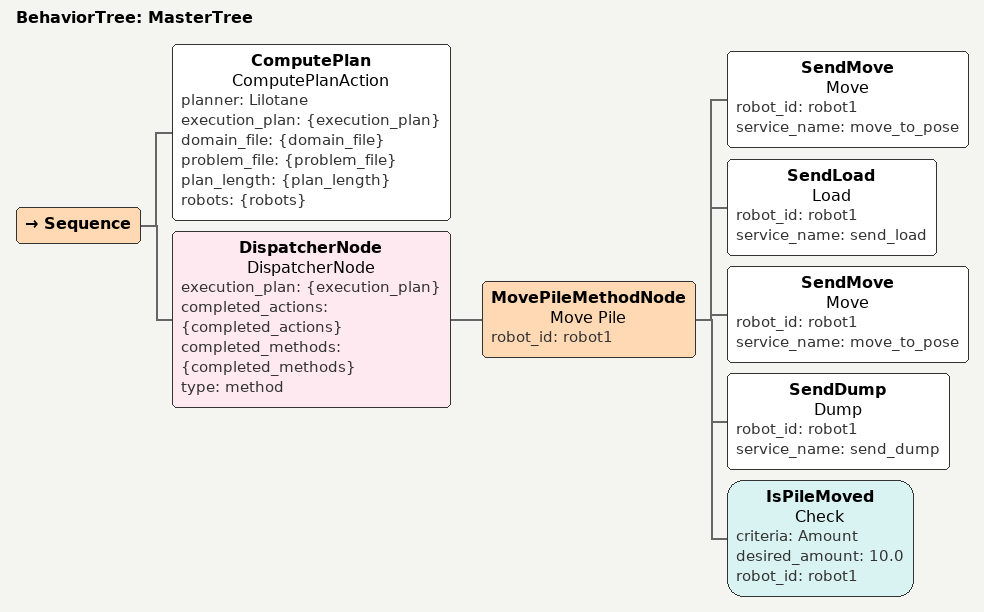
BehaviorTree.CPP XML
<root BTCPP_format="4" main_tree_to_execute="MasterTree">

<BehaviorTree ID="MasterTree">
  <Sequence>
  <ComputePlan name="ComputePlanAction" planner="Lilotane" execution_plan="{execution_plan}" domain_file="{domain_file}" problem_file="{problem_file}" plan_length="{plan_length}" robots="{robots}"/>
  <DispatcherNode name="DispatcherNode" execution_plan="{execution_plan}" completed_actions="{completed_actions}" completed_methods="{completed_methods}" type="method">
  <MovePileMethodNode name= "Move Pile" robot_id="robot1">
  <SendMove name="Move" robot_id="robot1" service_name="move_to_pose"/>
  <SendLoad name="Load" robot_id="robot1" service_name="send_load"/>
  <SendMove name="Move" robot_id="robot1" service_name="move_to_pose"/>
  <SendDump name="Dump" robot_id="robot1" service_name="send_dump"/>
  <IsPileMoved name="Check" criteria="Amount" desired_amount="10.0" robot_id="robot1"/>
  </MovePileMethodNode>
  </DispatcherNode>
  </Sequence>
</BehaviorTree>

</root>
